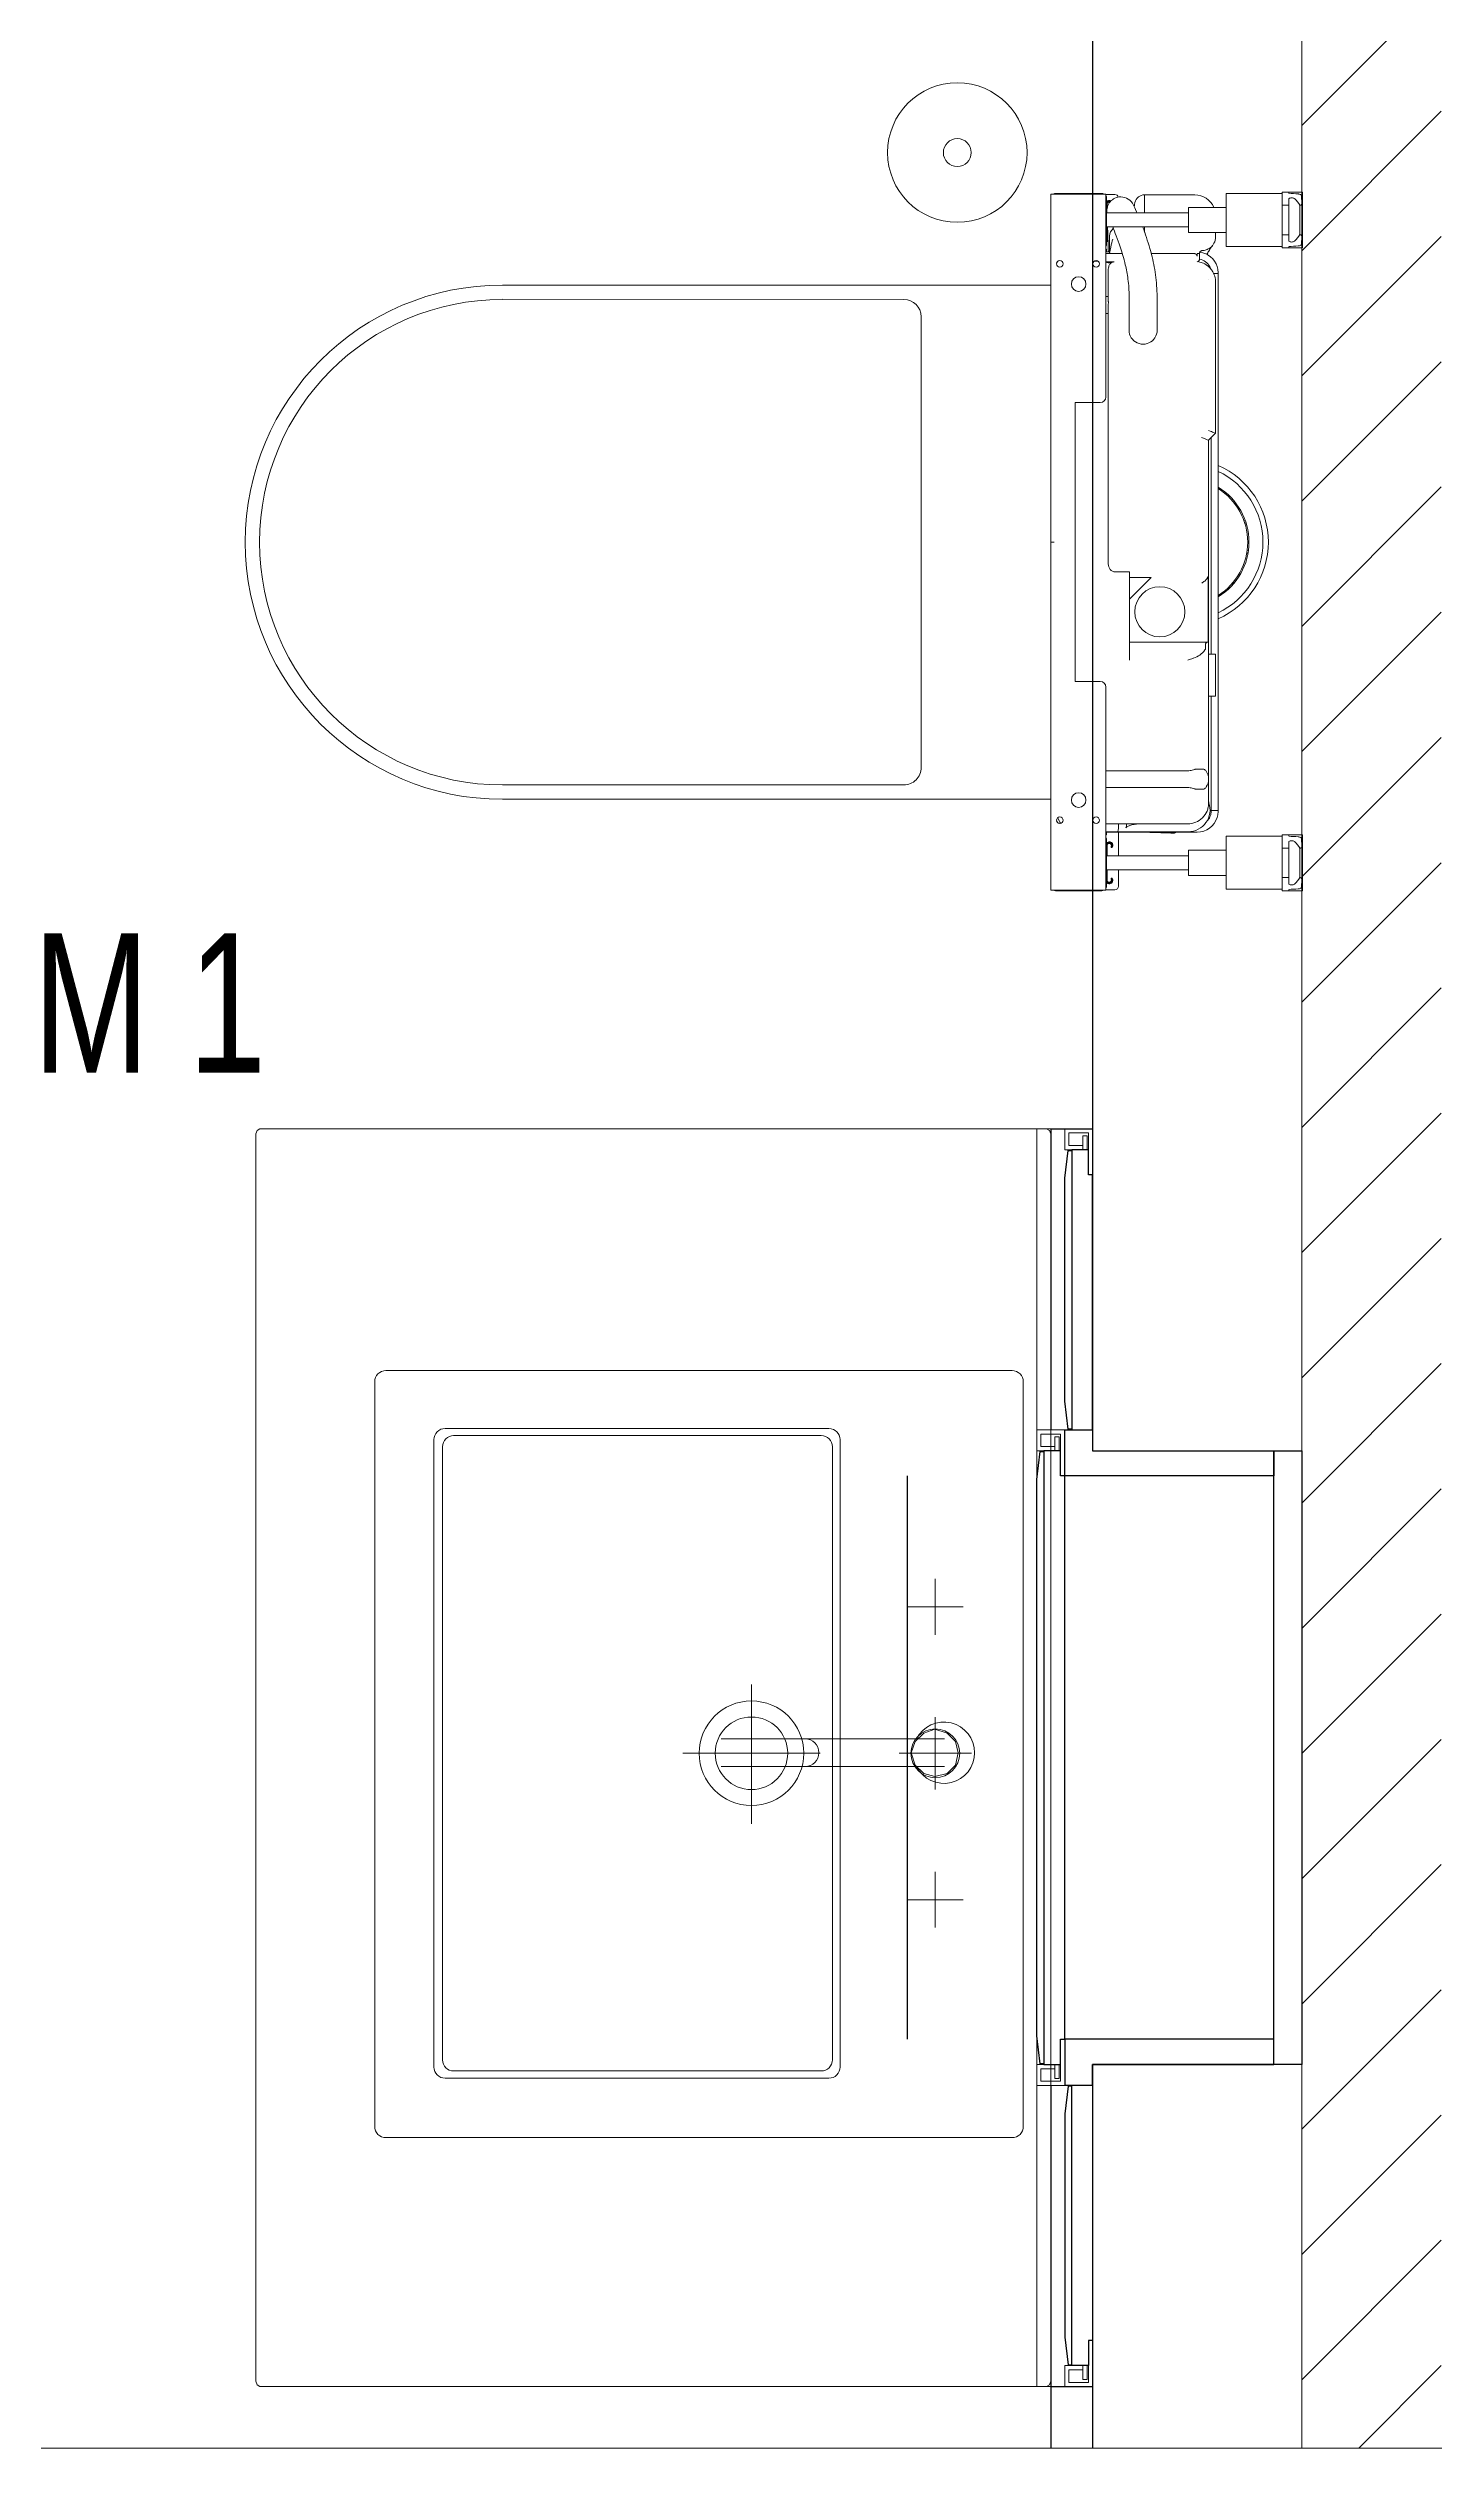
# Model space of a CAD drawing. Header units: millimetres. Extents: x -18512 to 101824, y -95768 to 52898.
# Drawn here: x 16989 to 17984, y -53467 to -51746 of the extents above; entities that cross this region are included whole.
import ezdxf
from ezdxf.enums import TextEntityAlignment as Align

# ---------------------------------------------------------------- set-up
doc = ezdxf.new("R2010")
doc.units = ezdxf.units.MM
doc.header["$LTSCALE"] = 25
doc.set_wipeout_variables(frame=1)
doc.linetypes.add('CENTER2', pattern=[28.575, 19.05, -3.175, 3.175, -3.175])
doc.layers.get('0').update_dxf_attribs({"color": 254, "lineweight": 0})
for name, color, linetype, lineweight in [('1064-BP 01$0$Wall finish-plaster & paint', 240, 'Continuous', 5), ('_FW_FUR_FIXED', 62, 'Continuous', 0), ('_FW_SANITARYWARE', 254, 'Continuous', 0), ('A-AREA-IDEN', 2, 'Continuous', 9), ('A700-2 Joinery', 90, 'Continuous', 15), ('I-WALL', 2, 'Continuous', 9), ('X2$0$I-WALL', 2, 'Continuous', 18)]:
    doc.layers.add(name, color=color, linetype=linetype, lineweight=lineweight)
for name, color, linetype in [('1_Wall finish', 2, 'Continuous'), ('2_Doors', 2, 'Continuous'), ('3_Joinery', 1, 'Continuous'), ('AR WALL HATCH', 8, 'Continuous')]:
    doc.layers.add(name, color=color, linetype=linetype)
doc.styles.add('Arial Narrow_4', font='fi_9001f.ttf', dxfattribs={"width": 0.75, "height": 147.492401})
doc.styles.get("Standard").update_dxf_attribs({"font": 'arial.ttf'})

# ---------------------------------------------------------------- blocks, each defined once
blk = doc.blocks.new('system cistern')
at = {"layer": '_FW_SANITARYWARE', "ltscale": 25}
for p, q in [((20675.3, 3084.9), (20714.8, 3084.9)), ((20675.3, 2585.9), (20675.3, 3084.9)), ((20678.8, 3085.4), (20683.5, 3085.4)), ((20683.5, 3085.4), (20699.1, 3085.4)), ((20683.5, 3084.9), (20683.5, 3085.4)), ((20699.1, 3085.4), (20699.1, 3084.9)), ((20699.1, 3085.4), (20711.8, 3085.4)), ((20714.8, 3084.9), (20714.8, 2939.4)), ((20721.3, 3084.6), (20714.8, 3084.6)), ((20715.3, 3081.9), (20715.3, 3048.9)), ((20742.5, 3084.4), (20778.5, 3084.4)), ((20742.5, 3071.4), (20742.5, 3084.4)), ((20841.1, 3085.4), (20801.1, 3085.4)), ((20801.1, 3047.4), (20801.1, 3085.4)), ((20841.1, 3085.4), (20841.1, 3086.4)), ((20841.1, 3086.4), (20846.1, 3086.4)), ((20841.1, 3085.4), (20841.1, 3047.4)), ((20846.1, 3086.4), (20855.9, 3086.4)), ((20846.1, 3085.4), (20846.1, 3086.4)), ((20846.1, 3076.9), (20846.1, 3081.6)), ((20855.1, 3083.6), (20855.1, 3081.2)), ((20855.9, 3086.4), (20855.9, 3079.6)), ((20715.3, 3071.4), (20774.1, 3071.4)), ((20715.8, 3077.9), (20715.8, 3075.1)), ((20774.1, 3075.4), (20774.1, 3057.4)), ((20774.1, 3075.4), (20801.1, 3075.4)), ((20841.1, 3076.9), (20841.1, 3055.8)), ((20841.1, 3076.9), (20846.1, 3076.9)), ((20846.1, 3076.9), (20846.1, 3055.8)), ((20853.9, 3055.8), (20853.9, 3076.9)), ((20855.9, 3079.6), (20855.9, 3053.1)), ((20715.3, 3061.4), (20774.1, 3061.4)), ((20715.8, 3052.9), (20715.8, 3061.4)), ((20717.5, 3050.1), (20717.5, 3050.4)), ((20742.5, 3057.7), (20742.5, 3061.4)), ((20774.1, 3057.4), (20801.1, 3057.4)), ((20793.5, 3054.4), (20793.5, 3057.4)), ((20841.1, 3047.4), (20801.1, 3047.4)), ((20841.1, 3055.8), (20846.1, 3055.8)), ((20841.1, 3046.4), (20841.1, 3047.4)), ((20841.1, 3046.4), (20846.1, 3046.4)), ((20846.1, 3051.1), (20846.1, 3055.8)), ((20846.1, 3046.4), (20846.1, 3047.3)), ((20855.9, 3046.4), (20846.1, 3046.4)), ((20855.1, 3051.5), (20855.1, 3049.1)), ((20855.9, 3053.1), (20855.9, 3046.4)), ((20706.7, 3037), (20708.8, 3037)), ((20708.8, 3037), (20706.8, 3037)), ((20714.8, 3045.4), (20715.3, 3045.4)), ((20717.5, 3043.4), (20714.8, 3043.4)), ((20719.5, 3042.4), (20714.8, 3042.4)), ((20714.8, 3036.4), (20719.5, 3036.4)), ((20715.3, 3045.4), (20715.3, 3043.4)), ((20716.5, 3029.3), (20716.5, 3022.4)), ((20719.5, 3042.4), (20726.5, 3042.4)), ((20720.7, 3036.4), (20719.5, 3036.4)), ((20747.3, 3042.4), (20771.5, 3042.4)), ((20777.6, 3042.4), (20771.5, 3042.4)), ((20780, 3036.4), (20780, 3036.4)), ((20782, 3042.4), (20780.2, 3042.4)), ((20782, 3038.4), (20782, 3042.4)), ((20782, 3042.4), (20782, 3042.4)), ((20787.7, 3041.4), (20787.7, 3042.6)), ((20716.5, 3010.6), (20716.5, 3022.4)), ((20792.1, 3027.9), (20792.1, 3027.9)), ((20792.2, 3027.9), (20795.3, 3027.9)), ((20793.5, 3021.6), (20793.5, 3021.4)), ((20793.5, 3010.6), (20793.5, 3021.4)), ((20795.3, 3027.9), (20795.3, 3028.4)), ((20795.3, 2983.4), (20795.3, 3027.9)), ((20716.5, 3011.4), (20714.8, 3011.4)), ((20714.8, 2999.4), (20716.5, 2999.4)), ((20716.5, 3009.7), (20716.5, 3010.6)), ((20716.5, 2996.4), (20716.5, 3004.5)), ((20716.5, 2972.7), (20716.5, 2996.4)), ((20731.5, 3011.4), (20731.5, 2985.9)), ((20751.5, 3011.4), (20751.5, 2985.9)), ((20793.5, 3010.6), (20793.5, 2996.4)), ((20793.5, 2972.7), (20793.5, 2996.4)), ((20795.3, 2687.4), (20795.3, 2983.4)), ((20716.5, 2972.7), (20716.5, 2962.1)), ((20716.5, 2848.7), (20716.5, 2962.1)), ((20793.5, 2962.1), (20793.5, 2972.7)), ((20793.5, 2913.4), (20793.5, 2962.1)), ((20675.3, 2942.9), (20666.5, 2942.9)), ((20666.5, 2727.9), (20666.5, 2942.9)), ((20525.3, 2930.4), (20526.3, 2931.4)), ((20525.3, 2930.4), (20525.3, 2920.4)), ((20526.3, 2919.4), (20526.3, 2931.4)), ((20526.3, 2931.4), (20666.5, 2931.4)), ((20710.8, 2935.4), (20692.8, 2935.4)), ((20692.8, 2935.4), (20692.8, 2735.4)), ((20525.3, 2920.4), (20526.3, 2919.4)), ((20526.3, 2919.4), (20666.5, 2919.4)), ((20788.5, 2908.4), (20793.5, 2913.4)), ((20788.5, 2848.7), (20788.5, 2908.4)), ((20790.3, 2754.9), (20790.3, 2910.1)), ((20662.3, 2884.4), (20663.8, 2890.9)), ((20662.3, 2884.4), (20662.3, 2786.4)), ((20663.8, 2890.9), (20663.8, 2779.9)), ((20663.8, 2890.9), (20666.5, 2890.9)), ((20799.9, 2871), (20800.2, 2871.3)), ((20799.9, 2871), (20801.5, 2869.7)), ((20801.7, 2870), (20801.5, 2869.7)), ((20716.5, 2848.7), (20716.5, 2835.7)), ((20788.5, 2848.7), (20788.5, 2835.7)), ((20814.6, 2851), (20813.7, 2850.9)), ((20814.4, 2848.9), (20815.3, 2849)), ((20675.3, 2835.4), (20672.8, 2835.4)), ((20675.3, 2835.4), (20675.3, 2837.9)), ((20675.3, 2835.4), (20675.3, 2832.9)), ((20675.3, 2835.4), (20677.8, 2835.4)), ((20716.5, 2819.8), (20716.5, 2835.7)), ((20788.5, 2812), (20788.5, 2835.7)), ((20816.7, 2827.5), (20815.7, 2827.4)), ((20816.1, 2829.4), (20817, 2829.5)), ((20721.5, 2814), (20731.8, 2814)), ((20731.8, 2814), (20731.8, 2750.8)), ((20747.3, 2810), (20731.8, 2810)), ((20731.8, 2794.5), (20747.3, 2810)), ((20788.2, 2806), (20788.2, 2810.9)), ((20788.2, 2765.6), (20788.2, 2806)), ((20788.5, 2812), (20788.5, 2810.9)), ((20788.5, 2806), (20788.5, 2810.9)), ((20788.5, 2806), (20788.5, 2665.4)), ((20806.9, 2806.7), (20805.6, 2805.2)), ((20805.9, 2804.9), (20805.6, 2805.2)), ((20806.9, 2806.7), (20807.2, 2806.5)), ((20662.3, 2786.4), (20663.8, 2779.9)), ((20663.8, 2779.9), (20666.5, 2779.9)), ((20787.3, 2763.6), (20731.8, 2763.6)), ((20786.2, 2759.4), (20786.2, 2761.6)), ((20787.7, 2763.6), (20787.3, 2763.6)), ((20788.5, 2754.9), (20793.5, 2754.9)), ((20793.5, 2724.9), (20793.5, 2754.9)), ((20525.3, 2750.4), (20526.3, 2751.4)), ((20525.3, 2750.4), (20525.3, 2740.4)), ((20525.3, 2740.4), (20526.3, 2739.4)), ((20526.3, 2739.4), (20526.3, 2751.4)), ((20526.3, 2751.4), (20666.5, 2751.4)), ((20526.3, 2739.4), (20666.5, 2739.4)), ((20675.3, 2727.9), (20666.5, 2727.9)), ((20692.8, 2735.4), (20710.8, 2735.4)), ((20714.8, 2731.4), (20714.8, 2585.9)), ((20788.5, 2724.9), (20793.5, 2724.9)), ((20790.3, 2687.4), (20790.3, 2724.9)), ((20790.3, 2687.4), (20790.3, 2642.9)), ((20795.3, 2687.4), (20795.3, 2642.9)), ((20773.5, 2671.4), (20714.8, 2671.4)), ((20785, 2672.5), (20778.9, 2672.5)), ((20714.8, 2659.4), (20773.5, 2659.4)), ((20785, 2658.2), (20778.9, 2658.2)), ((20788.5, 2665.4), (20788.5, 2648.9)), ((20773.5, 2633.4), (20714.8, 2633.4)), ((20723.9, 2633.4), (20723.9, 2631.6)), ((20729.6, 2633.4), (20729.6, 2631.6)), ((20788.5, 2648.4), (20788.5, 2648.9)), ((20790.3, 2642.4), (20790.3, 2642.9)), ((20790.3, 2642.9), (20795.3, 2642.9)), ((20795.3, 2642.9), (20795.3, 2642.4)), ((20723.2, 2627.6), (20714.8, 2627.6)), ((20780.3, 2627.4), (20714.8, 2627.4)), ((20714.8, 2625.4), (20715.3, 2625.4)), ((20715.3, 2627.4), (20715.3, 2625.4)), ((20715.3, 2588.9), (20715.3, 2621.9)), ((20715.8, 2617.9), (20715.8, 2610.4)), ((20773.9, 2627.6), (20723.2, 2627.6)), ((20723.8, 2627.4), (20723.8, 2610.4)), ((20738.7, 2627.4), (20761.8, 2626.6)), ((20751.8, 2627.4), (20761.3, 2626.7)), ((20841.1, 2624.4), (20801.1, 2624.4)), ((20801.1, 2586.4), (20801.1, 2624.4)), ((20841.1, 2624.4), (20841.1, 2625.4)), ((20841.1, 2625.4), (20846.1, 2625.4)), ((20841.1, 2624.4), (20841.1, 2586.4)), ((20841.1, 2615.9), (20841.1, 2594.8)), ((20841.1, 2615.9), (20846.1, 2615.9)), ((20846.1, 2625.4), (20855.9, 2625.4)), ((20846.1, 2624.4), (20846.1, 2625.4)), ((20846.1, 2615.9), (20846.1, 2620.6)), ((20846.1, 2615.9), (20846.1, 2594.8)), ((20853.9, 2594.8), (20853.9, 2615.9)), ((20855.1, 2622.6), (20855.1, 2620.2)), ((20855.9, 2625.4), (20855.9, 2618.6)), ((20855.9, 2618.6), (20855.9, 2592.1)), ((20715.3, 2610.4), (20774.1, 2610.4)), ((20715.3, 2600.4), (20774.1, 2600.4)), ((20715.8, 2592.9), (20715.8, 2600.4)), ((20723.8, 2600.4), (20723.8, 2588.6)), ((20774.1, 2614.4), (20774.1, 2596.4)), ((20774.1, 2614.4), (20801.1, 2614.4)), ((20714.8, 2585.9), (20675.3, 2585.9)), ((20678.8, 2585.4), (20683.5, 2585.4)), ((20683.5, 2585.9), (20683.5, 2585.4)), ((20683.5, 2585.4), (20699.1, 2585.4)), ((20699.1, 2585.4), (20699.1, 2585.9)), ((20699.1, 2585.4), (20711.8, 2585.4)), ((20721.3, 2586.1), (20714.8, 2586.1)), ((20774.1, 2596.4), (20801.1, 2596.4)), ((20841.1, 2586.4), (20801.1, 2586.4)), ((20841.1, 2594.8), (20846.1, 2594.8)), ((20841.1, 2585.4), (20841.1, 2586.4)), ((20841.1, 2585.4), (20846.1, 2585.4)), ((20846.1, 2590.1), (20846.1, 2594.8)), ((20846.1, 2585.4), (20846.1, 2586.3)), ((20855.9, 2585.4), (20846.1, 2585.4)), ((20855.1, 2590.5), (20855.1, 2588.1)), ((20855.9, 2592.1), (20855.9, 2585.4))]:
    blk.add_line(p, q, dxfattribs=at)
for centre, radius in [((20681.8, 3034.9), 2.35), ((20707.8, 3034.9), 2.35), ((20695.3, 3020.4), 5.25), ((20753.5, 2785.4), 18), ((20695.3, 2650.4), 5.25), ((20681.8, 2635.9), 2.35), ((20707.8, 2635.9), 2.35)]:
    blk.add_circle(centre, radius, dxfattribs=at)
for centre, radius, start, end in [((20678.8, 3081.9), 3.5, 90, 121.0027), ((20711.8, 3081.9), 3.5, 58.9973, 90), ((20711.8, 3081.9), 3.5, 0, 31.0027), ((20725.5, 3072.9), 10, 90, 188.6269), ((20721.3, 3082.1), 2.5, 13.4897, 90), ((20725.5, 3072.9), 10, 24.6071, 90), ((20742.5, 3077.4), 7, 90, 167.9892), ((20778.5, 3069.4), 15, 23.5788, 90), ((20717.3, 3077.9), 2.5, 59.5983, 143.1301), ((20717.3, 3077.9), 2, 63.1475, 180), ((20717.3, 3077.9), 1.5, 68.1028, 180), ((20711.8, 3048.9), 3.5, 328.9973, 0), ((20717.3, 3052.9), 2, 180, 243.6173), ((20717.3, 3052.9), 2.5, 216.8699, 249.6433), ((20717.3, 3052.9), 1.5, 180, 232.6706), ((20724.5, 3054.8), 7, 129.0804, 180), ((20723.5, 3050.4), 6, 180, 181.3386), ((20692.8, 3028.4), 15, 146.2672, 152.5744), ((20780, 3038.4), 2, 274.3542, 0), ((20780.3, 3028.4), 10, 26.7437, 79.9555), ((20780.3, 3028.4), 15, 17.4576, 82.5467), ((20741.5, 2987.4), 10.1, 171.9307, 8.0693), ((20710.8, 2939.4), 4, 270, 0), ((20771.3, 2835.4), 60, 293.5886, 66.4114), ((20771.3, 2835.4), 56.1, 295.3398, 64.6602), ((20771.3, 2835.4), 46.1, 301.3876, 58.6124), ((20771.3, 2835.4), 45.2, 302.0961, 57.9039), ((20710.8, 2731.4), 4, 0, 90), ((20778.5, 2665.4), 10, 325.7561, 34.2439), ((20692.8, 2642.4), 15, 207.4256, 213.7328), ((20694.5, 2642.6), 15, 199.0431, 216.8202), ((20773.9, 2643.3), 15.6, 270.0041, 18.8698), ((20780.3, 2642.4), 15, 270, 342.5424), ((20780.3, 2642.4), 10, 315.8597, 333.2563), ((20792.5, 2649.6), 4, 180, 198.8698), ((20711.8, 2621.9), 3.5, 0, 31.0027), ((20717.3, 2617.9), 2.5, 323.1301, 143.1301), ((20717.3, 2617.9), 2, 315.6385, 180), ((20717.3, 2617.9), 1.5, 330, 180), ((20719, 2616.9), 0.5, 150, 232.8192), ((20780.3, 2642.4), 10, 274.8485, 274.8488), ((20678.8, 2588.9), 3.5, 238.9973, 270), ((20711.8, 2588.9), 3.5, 270, 301.0027), ((20711.8, 2588.9), 3.5, 328.9973, 0), ((20717.3, 2592.9), 2.5, 216.8699, 36.8699), ((20717.3, 2592.9), 2, 180, 44.3615), ((20717.3, 2592.9), 1.5, 180, 30), ((20719, 2593.9), 0.5, 127.1808, 210), ((20721.3, 2588.6), 2.5, 270, 0)]:
    blk.add_arc(centre, radius, start, end, dxfattribs=at)
at = {"layer": '_FW_SANITARYWARE', "ltscale": 25, "extrusion": (0, 0, -1)}
for centre, major_axis, ratio, start_param, end_param in [((20812.1, 3066.4), (113.4, 0), 0.176327, 5.017082, 5.077969), ((20838, 3066.4), (0, -20), 0.932515, 3.857968, 4.157578), ((20812.1, 3066.4), (-113.4, 0), 0.176327, 4.346809, 4.407696), ((20838, 3066.4), (0, 20), 0.932515, 2.125607, 2.425217), ((20704.5, 3036.8), (15.6, 0), 0.002415, 1.274072, 1.447229), ((20704.5, 3036.8), (15.6, 0), 0.002415, 4.843518, 5.001552), ((20721.5, 3031.4), (0, 5), 0.999997, 5.871668, 6.105993), ((20778.5, 3021.7), (10.6, -10.6), 0.997588, 5.496885, 5.497787), ((20783.5, 2910.4), (-5, 2.07), 0.00001, 3.147285, 4.715235), ((20788.5, 2915.4), (-5, 2.07), 0.00001, 3.138109, 4.710647), ((20721.5, 2819.8), (0, -5.77), 0.866025, 0, 1.570796), ((20783.5, 2812.9), (0, -5.77), 0.866025, 5.062345, 5.355889), ((20773.5, 2766.6), (0, -15), 1, 5.321801, 6.002795), ((20723.2, 2631.6), (0, -4), 0.177383, 4.712389, 6.283185), ((20717.9, 2631.6), (11.6, 0), 0.343944, 0, 0.286692), ((20812.1, 2605.4), (113.4, 0), 0.176327, 5.017082, 5.077969), ((20838, 2605.4), (0, -20), 0.932515, 3.857968, 4.157578), ((20812.1, 2605.4), (-113.4, 0), 0.176327, 4.346809, 4.407696), ((20838, 2605.4), (0, 20), 0.932515, 2.125607, 2.425217)]:
    blk.add_ellipse(centre, major_axis=major_axis, ratio=ratio, start_param=start_param, end_param=end_param, dxfattribs=at)
at = {"layer": '_FW_SANITARYWARE', "ltscale": 25}
for points, knots in [([(20846.1, 3081.6), (20846.1, 3081.6), (20846.1, 3081.6), (20846.3, 3081.8), (20846.6, 3082), (20847.3, 3082.2), (20847.7, 3082.2), (20848.4, 3082.2), (20848.8, 3082.2), (20849.5, 3082), (20849.8, 3081.8), (20850.1, 3081.6), (20850.2, 3081.5), (20850.3, 3081.4)], [0.9803301, 0.9803301, 0.9803301, 0.9803301, 0.9821896, 0.9821896, 1.0921239, 1.0921239, 1.2020581, 1.2020581, 1.3119923, 1.3119923, 1.4219266, 1.4219266, 1.4552106, 1.4552106, 1.4552106, 1.4552106]), ([(20855.1, 3083.6), (20855.1, 3083.8), (20855, 3084.1), (20854.7, 3084.4), (20854.5, 3084.6), (20853.9, 3084.8), (20853.6, 3084.9), (20853, 3085), (20852.8, 3085), (20852.6, 3085)], [0.5037847, 0.5037847, 0.5037847, 0.5037847, 0.6311932, 0.6311932, 0.7586017, 0.7586017, 0.8705463, 0.8705463, 0.9313184, 0.9313184, 0.9313184, 0.9313184]), ([(20853.9, 3076.9), (20854, 3076.9), (20854.1, 3076.9), (20854.4, 3077), (20854.5, 3077), (20854.9, 3077.3), (20855.1, 3077.5), (20855.5, 3078.1), (20855.6, 3078.4), (20855.8, 3079), (20855.9, 3079.3), (20855.9, 3079.8), (20855.8, 3080.1), (20855.6, 3080.6), (20855.5, 3080.9), (20855.2, 3081.1), (20855.2, 3081.2), (20855.1, 3081.2)], [0, 0, 0, 0, 0.0350632, 0.0350632, 0.0701264, 0.0701264, 0.1756294, 0.1756294, 0.2889417, 0.2889417, 0.402254, 0.402254, 0.5043855, 0.5043855, 0.606517, 0.606517, 0.6388437, 0.6388437, 0.6388437, 0.6388437]), ([(20715.5, 3072.4), (20715.5, 3072.4), (20715.5, 3072.4), (20715.6, 3072.2), (20715.6, 3071.8), (20715.6, 3071.4)], [0, 0, 0, 0, 0.2314483, 0.2314483, 0.6934007, 0.6934007, 0.6934007, 0.6934007]), ([(20737.1, 3071.4), (20737, 3071.6), (20736.9, 3071.9), (20735.5, 3075.1), (20735.4, 3075.4), (20734.6, 3077)], [7.634668, 7.634668, 7.634668, 7.634668, 7.812388, 7.812388, 9.941745, 9.941745, 9.941745, 9.941745]), ([(20735.7, 3078.8), (20735.7, 3078.8), (20735.7, 3078.8), (20735.6, 3078.6), (20735.6, 3078.5), (20735.5, 3078.1), (20735.4, 3077.7), (20735.3, 3076.8), (20735.2, 3076.4), (20735.1, 3076)], [0, 0, 0, 0, 0.270941, 0.270941, 0.540386, 0.540386, 1.069046, 1.069046, 1.408242, 1.408242, 1.408242, 1.408242]), ([(20716, 3061.4), (20716.1, 3060.3), (20716.1, 3059.1), (20716.3, 3053.4), (20716.5, 3048.4), (20716.6, 3043.4)], [2.308829, 2.308829, 2.308829, 2.308829, 2.706407, 2.706407, 4.305684, 4.305684, 4.305684, 4.305684]), ([(20717.5, 3054.8), (20717.5, 3054.8), (20717.5, 3054.8), (20717.5, 3054.6), (20717.5, 3054.4), (20717.5, 3053.8), (20717.5, 3053.2), (20717.5, 3051.7), (20717.5, 3050.9), (20717.5, 3048.8), (20717.5, 3047.5), (20717.5, 3045.3), (20717.5, 3044.5), (20717.5, 3043.4), (20717.5, 3043.1), (20717.5, 3042.7), (20717.5, 3042.6), (20717.5, 3042.5), (20717.5, 3042.4), (20717.5, 3042.4), (20717.5, 3042.4), (20717.5, 3042.4), (20717.5, 3042.4), (20717.5, 3042.4), (20717.5, 3042.4), (20717.5, 3042.4), (20717.5, 3042.4), (20717.5, 3042.4), (20717.5, 3042.4), (20717.5, 3042.4), (20717.5, 3042.4), (20717.5, 3042.4)], [0, 0, 0, 0, 0.336772, 0.336772, 0.668997, 0.668997, 1.186939, 1.186939, 1.631388, 1.631388, 2.10841, 2.10841, 2.371887, 2.371887, 2.459405, 2.459405, 2.488566, 2.488566, 2.498286, 2.498286, 2.501526, 2.501526, 2.502606, 2.502606, 2.502966, 2.502966, 2.503086, 2.503086, 2.503126, 2.503126, 2.503136, 2.503136, 2.503136, 2.503136]), ([(20719.8, 3052.7), (20719.3, 3051), (20718.8, 3049), (20718.2, 3046.1), (20718, 3045.4), (20717.8, 3043.9), (20717.6, 3043.1), (20717.5, 3042.4)], [0, 0, 0, 0, 0.739208, 0.739208, 0.977502, 0.977502, 1.218159, 1.218159, 1.218159, 1.218159]), ([(20717.5, 3050.4), (20717.5, 3050.4), (20717.5, 3050.4), (20717.5, 3050.4), (20717.5, 3050.4), (20717.5, 3050.4), (20717.5, 3050.4), (20717.5, 3050.4), (20717.5, 3050.4), (20717.5, 3050.4), (20717.5, 3050.4), (20717.5, 3050.4), (20717.5, 3050.4), (20717.5, 3050.4), (20717.5, 3050.4), (20717.5, 3050.4), (20717.5, 3050.4), (20717.5, 3050.4), (20717.5, 3050.4), (20717.5, 3050.4), (20717.5, 3050.4), (20717.5, 3050.3), (20717.5, 3050.3), (20717.5, 3050.2), (20717.5, 3049.9), (20717.5, 3048.8), (20717.5, 3048.3), (20717.5, 3047.2), (20717.5, 3046.6), (20717.5, 3045.2), (20717.5, 3044.4), (20717.5, 3043.3), (20717.5, 3043.1), (20717.5, 3042.7), (20717.5, 3042.6), (20717.5, 3042.5), (20717.5, 3042.4), (20717.5, 3042.4), (20717.5, 3042.4), (20717.5, 3042.4), (20717.5, 3042.4), (20717.5, 3042.4), (20717.5, 3042.4), (20717.5, 3042.4), (20717.5, 3042.4), (20717.5, 3042.4), (20717.5, 3042.4), (20717.5, 3042.4), (20717.5, 3042.4), (20717.5, 3042.4)], [0, 0, 0, 0, 0.000012, 0.000012, 0.000078, 0.000078, 0.000166, 0.000166, 0.000401, 0.000401, 0.001027, 0.001027, 0.002697, 0.002697, 0.007149, 0.007149, 0.019022, 0.019022, 0.034852, 0.034852, 0.077067, 0.077067, 0.133357, 0.133357, 0.618468, 0.618468, 0.933501, 0.933501, 1.203959, 1.203959, 1.469495, 1.469495, 1.557076, 1.557076, 1.586239, 1.586239, 1.59596, 1.59596, 1.5992, 1.5992, 1.60028, 1.60028, 1.60064, 1.60064, 1.60076, 1.60076, 1.6008, 1.6008, 1.600809, 1.600809, 1.600809, 1.600809]), ([(20719.7, 3061.4), (20721.2, 3057.6), (20723.2, 3052.7), (20726.4, 3043.2), (20727.6, 3038.9), (20729.5, 3031), (20730.2, 3027.5), (20731.2, 3019.9), (20731.5, 3015.7), (20731.5, 3011.4)], [2.769667, 2.769667, 2.769667, 2.769667, 5.156278, 5.156278, 6.821659, 6.821659, 7.972119, 7.972119, 9.243337, 9.243337, 9.243337, 9.243337]), ([(20751.5, 3011.4), (20751.5, 3016.7), (20751.1, 3021.9), (20749.7, 3032.1), (20748.7, 3037), (20746, 3047.4), (20744.3, 3052.7), (20742.2, 3058.8), (20741.7, 3060.1), (20741.2, 3061.4)], [0, 0, 0, 0, 1.571299, 1.571299, 3.189399, 3.189399, 5.240618, 5.240618, 5.829367, 5.829367, 5.829367, 5.829367]), ([(20793.5, 3054.4), (20793.5, 3054.4), (20793.5, 3054.4), (20793.5, 3052.7), (20793.1, 3051.1), (20791.7, 3048.4), (20790.8, 3047.3), (20788.8, 3045.8), (20787.8, 3045.2), (20785.8, 3044.6), (20784.9, 3044.4), (20783.9, 3044.4)], [-2.060396, -2.060396, -2.060396, -2.060396, -2.059058, -2.059058, -1.359187, -1.359187, -0.790326, -0.790326, -0.347939, -0.347939, -0.044543, -0.044543, -0.044543, -0.044543]), ([(20787.1, 3041.7), (20787.5, 3042.4), (20788.1, 3043.3), (20789.5, 3045.6), (20790.4, 3046.8), (20791, 3047.7), (20791.2, 3047.9), (20791.3, 3048), (20791.3, 3048), (20791.3, 3048)], [0.285351, 0.285351, 0.285351, 0.285351, 1.112132, 1.112132, 2.88311, 2.88311, 3.988296, 3.988296, 4.266135, 4.266135, 4.266135, 4.266135]), ([(20850.3, 3051.3), (20850.2, 3051.2), (20850.1, 3051.2), (20849.8, 3050.9), (20849.5, 3050.8), (20848.8, 3050.6), (20848.4, 3050.5), (20847.7, 3050.5), (20847.3, 3050.6), (20846.6, 3050.8), (20846.3, 3050.9), (20846.1, 3051.1), (20846.1, 3051.1), (20846.1, 3051.1)], [0.9489056, 0.9489056, 0.9489056, 0.9489056, 0.9821896, 0.9821896, 1.0921239, 1.0921239, 1.2020581, 1.2020581, 1.3119923, 1.3119923, 1.4219266, 1.4219266, 1.4237861, 1.4237861, 1.4237861, 1.4237861]), ([(20852.6, 3047.7), (20852.8, 3047.7), (20853, 3047.7), (20853.6, 3047.8), (20853.9, 3047.9), (20854.5, 3048.1), (20854.7, 3048.3), (20855, 3048.7), (20855.1, 3048.9), (20855.1, 3049.1)], [1.0338944, 1.0338944, 1.0338944, 1.0338944, 1.0946665, 1.0946665, 1.2066111, 1.2066111, 1.3340196, 1.3340196, 1.4614281, 1.4614281, 1.4614281, 1.4614281]), ([(20855.1, 3051.5), (20855.2, 3051.6), (20855.2, 3051.6), (20855.5, 3051.9), (20855.6, 3052.1), (20855.8, 3052.6), (20855.9, 3052.9), (20855.9, 3053.5), (20855.8, 3053.8), (20855.6, 3054.5), (20855.4, 3054.8), (20855, 3055.3), (20854.8, 3055.5), (20854.5, 3055.7), (20854.4, 3055.7), (20854.1, 3055.8), (20854, 3055.8), (20853.9, 3055.8)], [-0.6447463, -0.6447463, -0.6447463, -0.6447463, -0.6124196, -0.6124196, -0.5102881, -0.5102881, -0.4081567, -0.4081567, -0.2812853, -0.2812853, -0.154414, -0.154414, -0.077207, -0.077207, -0.0386035, -0.0386035, 0, 0, 0, 0]), ([(20714.8, 3036), (20715.3, 3035.9), (20715.9, 3035.8), (20717.2, 3035.6), (20717.9, 3035.5), (20718.6, 3035.5)], [1.920422, 1.920422, 1.920422, 1.920422, 2.1160234, 2.1160234, 2.3237241, 2.3237241, 2.3237241, 2.3237241]), ([(20717.8, 3034.7), (20717.6, 3034.5), (20717.4, 3034.3), (20716.9, 3033.3), (20716.7, 3032.3), (20716.5, 3030.5), (20716.5, 3029.9), (20716.5, 3029.3)], [0.5046726, 0.5046726, 0.5046726, 0.5046726, 0.6099644, 0.6099644, 0.8935396, 0.8935396, 1.0229649, 1.0229649, 1.0229649, 1.0229649]), ([(20718.6, 3035.5), (20718.5, 3035.4), (20718.4, 3035.3), (20718.1, 3035.1), (20717.9, 3034.9), (20717.8, 3034.7)], [0.5853556, 0.5853556, 0.5853556, 0.5853556, 0.6729796, 0.6729796, 0.789365, 0.789365, 0.789365, 0.789365]), ([(20778.5, 3042.2), (20778.3, 3042.3), (20778.1, 3042.3), (20777.7, 3042.4), (20777.6, 3042.4), (20777.6, 3042.4)], [0.26037149, 0.26037149, 0.26037149, 0.26037149, 0.32981746, 0.32981746, 0.35391588, 0.35391588, 0.35391588, 0.35391588]), ([(20780.2, 3040.4), (20780.2, 3040.6), (20780.2, 3040.8), (20780, 3041.2), (20779.9, 3041.4), (20779.5, 3041.8), (20779.2, 3041.9), (20778.8, 3042.1), (20778.7, 3042.2), (20778.5, 3042.2)], [0, 0, 0, 0, 0.0624149, 0.0624149, 0.1330859, 0.1330859, 0.2212591, 0.2212591, 0.2668093, 0.2668093, 0.2668093, 0.2668093]), ([(20780.7, 3036.5), (20781.8, 3036.3), (20782.8, 3036.1), (20785, 3035.2), (20786.4, 3034.5), (20788.3, 3033.1), (20788.9, 3032.5), (20790, 3031.3), (20790.6, 3030.6), (20791.8, 3028.8), (20792.4, 3027.5), (20793.3, 3024.6), (20793.5, 3023.1), (20793.5, 3021.7), (20793.5, 3021.7), (20793.5, 3021.6)], [2.605411, 2.605411, 2.605411, 2.605411, 3.024417, 3.024417, 3.552003, 3.552003, 3.815796, 3.815796, 4.079589, 4.079589, 4.505038, 4.505038, 4.930487, 4.930487, 4.93196, 4.93196, 4.93196, 4.93196]), ([(20782, 3042.4), (20782, 3042.5), (20782, 3042.6), (20782.1, 3042.9), (20782.2, 3043.2), (20782.4, 3043.6), (20782.6, 3043.8), (20783, 3044.1), (20783.2, 3044.2), (20783.6, 3044.3), (20783.8, 3044.4), (20783.9, 3044.4)], [-0.653646, -0.653646, -0.653646, -0.653646, -0.6176462, -0.6176462, -0.5513847, -0.5513847, -0.4752602, -0.4752602, -0.3911989, -0.3911989, -0.3386413, -0.3386413, -0.3386413, -0.3386413]), ([(20794.6, 3032.9), (20794.8, 3032.3), (20794.9, 3031.6), (20795.2, 3030.4), (20795.2, 3029.8), (20795.3, 3029), (20795.3, 3028.6), (20795.3, 3028.4)], [0.8034662, 0.8034662, 0.8034662, 0.8034662, 0.9950702, 0.9950702, 1.1866741, 1.1866741, 1.3481419, 1.3481419, 1.3481419, 1.3481419]), ([(20716.5, 3004.5), (20716.5, 3004.9), (20716.5, 3005.3), (20716.5, 3006), (20716.6, 3006.3), (20716.6, 3006.8), (20716.6, 3007), (20716.6, 3007.5), (20716.6, 3007.8), (20716.5, 3008.3), (20716.5, 3008.7), (20716.5, 3009.3), (20716.5, 3009.5), (20716.5, 3009.7)], [-1.3723762, -1.3723762, -1.3723762, -1.3723762, -1.2686965, -1.2686965, -1.1944633, -1.1944633, -1.1369939, -1.1369939, -1.0757377, -1.0757377, -0.9840461, -0.9840461, -0.9255192, -0.9255192, -0.9255192, -0.9255192]), ([(20787.5, 2809.4), (20787.5, 2809.4), (20787.4, 2809.3), (20786.9, 2808.6), (20786.3, 2807.9), (20785, 2806.9), (20784.2, 2806.4), (20783.5, 2806)], [-0.5051912, -0.5051912, -0.5051912, -0.5051912, -0.4817025, -0.4817025, -0.2408513, -0.2408513, 0, 0, 0, 0]), ([(20788.5, 2810.9), (20788.5, 2810.9), (20788.5, 2810.9), (20788.5, 2811), (20788.5, 2811), (20788.4, 2811), (20788.4, 2811), (20788.4, 2811)], [-0.0020219, -0.0020219, -0.0020219, -0.0020219, 0, 0, 0.1522579, 0.1522579, 0.2097942, 0.2097942, 0.2097942, 0.2097942]), ([(20785.8, 2758), (20785.8, 2758), (20785.9, 2758.1), (20786, 2758.3), (20786.1, 2758.5), (20786.2, 2758.9), (20786.2, 2759.2), (20786.2, 2759.4)], [-0.1574351, -0.1574351, -0.1574351, -0.1574351, -0.1478871, -0.1478871, -0.0739435, -0.0739435, 0, 0, 0, 0]), ([(20786.2, 2761.6), (20786.2, 2761.9), (20786.3, 2762.1), (20786.4, 2762.6), (20786.5, 2762.8), (20786.7, 2763.2), (20786.8, 2763.3), (20787, 2763.6), (20787.2, 2763.6), (20787.3, 2763.6)], [0.6321657, 0.6321657, 0.6321657, 0.6321657, 0.7076386, 0.7076386, 0.7831115, 0.7831115, 0.868039, 0.868039, 0.9529665, 0.9529665, 0.9529665, 0.9529665]), ([(20787.7, 2763.6), (20787.8, 2763.6), (20787.9, 2763.7), (20788, 2763.9), (20788.1, 2764), (20788.1, 2764.4), (20788.2, 2764.6), (20788.2, 2765.1), (20788.2, 2765.4), (20788.2, 2765.6)], [-0.2873809, -0.2873809, -0.2873809, -0.2873809, -0.2301872, -0.2301872, -0.1509698, -0.1509698, -0.0754849, -0.0754849, 0, 0, 0, 0]), ([(20773.5, 2750.8), (20774.7, 2751.2), (20776.1, 2751.7), (20777.5, 2752.1), (20777.6, 2752.2), (20777.7, 2752.2)], [0, 0, 0, 0, 0.3881027, 0.3881027, 0.4212224, 0.4212224, 0.4212224, 0.4212224]), ([(20778.5, 2672.4), (20778, 2672.2), (20777.4, 2672), (20775.7, 2671.5), (20774.6, 2671.4), (20773.5, 2671.4)], [-0.5205637, -0.5205637, -0.5205637, -0.5205637, -0.3344315, -0.3344315, 0, 0, 0, 0]), ([(20786.8, 2671), (20786.8, 2671), (20786.7, 2671.1), (20786.5, 2671.4), (20786.3, 2671.7), (20785.7, 2672.1), (20785.4, 2672.3), (20785, 2672.5)], [3.3624976, 3.3624976, 3.3624976, 3.3624976, 3.3810033, 3.3810033, 3.5279106, 3.5279106, 3.7011354, 3.7011354, 3.7011354, 3.7011354]), ([(20773.5, 2659.4), (20774.6, 2659.4), (20775.7, 2659.2), (20777.4, 2658.8), (20778, 2658.6), (20778.5, 2658.4)], [6.3493965, 6.3493965, 6.3493965, 6.3493965, 6.6838279, 6.6838279, 6.8699601, 6.8699601, 6.8699601, 6.8699601]), ([(20785, 2658.2), (20785.4, 2658.4), (20785.7, 2658.6), (20786.3, 2659.1), (20786.5, 2659.3), (20786.7, 2659.7), (20786.8, 2659.7), (20786.8, 2659.7)], [1.7132956, 1.7132956, 1.7132956, 1.7132956, 1.8865204, 1.8865204, 2.0334277, 2.0334277, 2.0519334, 2.0519334, 2.0519334, 2.0519334]), ([(20729.1, 2630.5), (20729.3, 2630.7), (20729.5, 2630.9), (20730.1, 2631.3), (20730.4, 2631.5), (20731.6, 2632.1), (20732.5, 2632.4), (20735.6, 2633.1), (20738, 2633.4), (20740.2, 2633.4)], [-1.14517, -1.14517, -1.14517, -1.14517, -1.051676, -1.051676, -0.938265, -0.938265, -0.66145, -0.66145, 0, 0, 0, 0]), ([(20773.5, 2633.4), (20775.5, 2633.4), (20777.4, 2633.7), (20781, 2635.2), (20782.7, 2636.3), (20785.5, 2639.1), (20786.6, 2640.7), (20787.7, 2643.4), (20788, 2644.4), (20788.3, 2645.9), (20788.4, 2646.4), (20788.5, 2647.3), (20788.5, 2647.6), (20788.5, 2648.1), (20788.5, 2648.1), (20788.5, 2648.3), (20788.5, 2648.3), (20788.5, 2648.4)], [-2.295996, -2.295996, -2.295996, -2.295996, -1.723494, -1.723494, -1.150961, -1.150961, -0.57839, -0.57839, -0.278853, -0.278853, -0.127932, -0.127932, -0.023756, -0.023756, 0, 0, 0.014884, 0.014884, 0.014884, 0.014884]), ([(20789.2, 2637.9), (20789.5, 2638.4), (20789.8, 2639.1), (20790.1, 2640.3), (20790.2, 2640.9), (20790.3, 2641.8), (20790.3, 2642.1), (20790.3, 2642.4)], [0.9733398, 0.9733398, 0.9733398, 0.9733398, 1.1695266, 1.1695266, 1.3657135, 1.3657135, 1.5279542, 1.5279542, 1.5279542, 1.5279542]), ([(20794.6, 2637.9), (20794.8, 2638.5), (20794.9, 2639.1), (20795.2, 2640.4), (20795.2, 2640.9), (20795.3, 2641.8), (20795.3, 2642.1), (20795.3, 2642.4)], [0.8034662, 0.8034662, 0.8034662, 0.8034662, 0.9950702, 0.9950702, 1.1866741, 1.1866741, 1.3481419, 1.3481419, 1.3481419, 1.3481419]), ([(20718.7, 2616.5), (20718.7, 2616.4), (20718.8, 2616.4), (20718.9, 2616.4), (20719, 2616.4), (20719, 2616.4)], [0.16351927, 0.16351927, 0.16351927, 0.16351927, 0.1838744, 0.1838744, 0.20481963, 0.20481963, 0.20481963, 0.20481963]), ([(20766.1, 2627.4), (20766.1, 2627.4), (20766.1, 2627.4), (20764.7, 2626.8), (20763.3, 2626.6), (20761.7, 2626.6), (20761.5, 2626.6), (20761.3, 2626.7)], [-10.8020121, -10.8020121, -10.8020121, -10.8020121, -10.7973063, -10.7973063, -10.3673966, -10.3673966, -10.3150117, -10.3150117, -10.3150117, -10.3150117]), ([(20846.1, 2620.6), (20846.1, 2620.6), (20846.1, 2620.6), (20846.3, 2620.8), (20846.6, 2621), (20847.3, 2621.2), (20847.7, 2621.2), (20848.4, 2621.2), (20848.8, 2621.2), (20849.5, 2621), (20849.8, 2620.8), (20850.1, 2620.6), (20850.2, 2620.5), (20850.3, 2620.4)], [0.9803301, 0.9803301, 0.9803301, 0.9803301, 0.9821896, 0.9821896, 1.0921239, 1.0921239, 1.2020581, 1.2020581, 1.3119923, 1.3119923, 1.4219266, 1.4219266, 1.4552106, 1.4552106, 1.4552106, 1.4552106]), ([(20855.1, 2622.6), (20855.1, 2622.8), (20855, 2623.1), (20854.7, 2623.4), (20854.5, 2623.6), (20853.9, 2623.8), (20853.6, 2623.9), (20853, 2624), (20852.8, 2624), (20852.6, 2624)], [0.5037847, 0.5037847, 0.5037847, 0.5037847, 0.6311932, 0.6311932, 0.7586017, 0.7586017, 0.8705463, 0.8705463, 0.9313184, 0.9313184, 0.9313184, 0.9313184]), ([(20853.9, 2615.9), (20854, 2615.9), (20854.1, 2615.9), (20854.4, 2616), (20854.5, 2616), (20854.9, 2616.3), (20855.1, 2616.5), (20855.5, 2617.1), (20855.6, 2617.4), (20855.8, 2618), (20855.9, 2618.3), (20855.9, 2618.8), (20855.8, 2619.1), (20855.6, 2619.6), (20855.5, 2619.9), (20855.2, 2620.1), (20855.2, 2620.2), (20855.1, 2620.2)], [0, 0, 0, 0, 0.0350632, 0.0350632, 0.0701264, 0.0701264, 0.1756294, 0.1756294, 0.2889417, 0.2889417, 0.402254, 0.402254, 0.5043855, 0.5043855, 0.606517, 0.606517, 0.6388437, 0.6388437, 0.6388437, 0.6388437]), ([(20719, 2594.4), (20719, 2594.4), (20718.9, 2594.4), (20718.8, 2594.3), (20718.7, 2594.3), (20718.7, 2594.3)], [0.31713592, 0.31713592, 0.31713592, 0.31713592, 0.33808115, 0.33808115, 0.35843629, 0.35843629, 0.35843629, 0.35843629]), ([(20850.3, 2590.3), (20850.2, 2590.2), (20850.1, 2590.2), (20849.8, 2589.9), (20849.5, 2589.8), (20848.8, 2589.6), (20848.4, 2589.5), (20847.7, 2589.5), (20847.3, 2589.6), (20846.6, 2589.8), (20846.3, 2589.9), (20846.1, 2590.1), (20846.1, 2590.1), (20846.1, 2590.1)], [0.9489056, 0.9489056, 0.9489056, 0.9489056, 0.9821896, 0.9821896, 1.0921239, 1.0921239, 1.2020581, 1.2020581, 1.3119923, 1.3119923, 1.4219266, 1.4219266, 1.4237861, 1.4237861, 1.4237861, 1.4237861]), ([(20852.6, 2586.7), (20852.8, 2586.7), (20853, 2586.7), (20853.6, 2586.8), (20853.9, 2586.9), (20854.5, 2587.1), (20854.7, 2587.3), (20855, 2587.7), (20855.1, 2587.9), (20855.1, 2588.1)], [1.0338944, 1.0338944, 1.0338944, 1.0338944, 1.0946665, 1.0946665, 1.2066111, 1.2066111, 1.3340196, 1.3340196, 1.4614281, 1.4614281, 1.4614281, 1.4614281]), ([(20855.1, 2590.5), (20855.2, 2590.6), (20855.2, 2590.6), (20855.5, 2590.9), (20855.6, 2591.1), (20855.8, 2591.6), (20855.9, 2591.9), (20855.9, 2592.5), (20855.8, 2592.8), (20855.6, 2593.5), (20855.4, 2593.8), (20855, 2594.3), (20854.8, 2594.5), (20854.5, 2594.7), (20854.4, 2594.7), (20854.1, 2594.8), (20854, 2594.8), (20853.9, 2594.8)], [-0.6447463, -0.6447463, -0.6447463, -0.6447463, -0.6124196, -0.6124196, -0.5102881, -0.5102881, -0.4081567, -0.4081567, -0.2812853, -0.2812853, -0.154414, -0.154414, -0.077207, -0.077207, -0.0386035, -0.0386035, 0, 0, 0, 0])]:
    blk.add_open_spline(points, degree=3, knots=knots, dxfattribs=at)
for points in [[(20717.5, 3050.1), (20717.5, 3050.1), (20717.5, 3050.2), (20717.5, 3050.2)], [(20718.6, 3035.5), (20718.9, 3035.7), (20719.2, 3035.9), (20719.5, 3036)], [(20780.2, 3042.4), (20780.2, 3041.7), (20780.2, 3041), (20780.2, 3040.4)], [(20789.7, 3031.6), (20789.6, 3032), (20789.4, 3032.5), (20789.2, 3032.9)], [(20789.9, 3031.3), (20789.9, 3031.3), (20789.9, 3031.3), (20789.9, 3031.3)], [(20788.5, 3023.5), (20788.5, 3023.5), (20788.5, 3023.5), (20788.5, 3023.5)], [(20788.4, 2811), (20788.3, 2811), (20788.3, 2810.9), (20788.2, 2810.9)], [(20778.9, 2672.5), (20778.8, 2672.5), (20778.7, 2672.4), (20778.5, 2672.4)], [(20778.5, 2658.4), (20778.7, 2658.3), (20778.8, 2658.3), (20778.9, 2658.2)]]:
    blk.add_open_spline(points, degree=3, dxfattribs=at)
for points, weights in [([(20719.3, 2616.4), (20719.1, 2616.4), (20719, 2616.4)], [1.13803831314, 1.11538659778, 1.08976678364]), ([(20719, 2594.4), (20719.1, 2594.4), (20719.3, 2594.4)], [1.08976678364, 1.11538659778, 1.13803831314])]:
    blk.add_rational_spline(points, weights, degree=2, dxfattribs=at)
at = {"layer": '_FW_SANITARYWARE'}
for s, p in [('DF WC Sig12 H112 GA-F 90/110 VB GB-Norm', (20517.3, 2835.9)), ('GEB-ART-NR 111.353', (20511.9, 2833.9)), ('Geberit', (20523.8, 2835.9))]:
    blk.add_text(s, height=3.5, rotation=90, dxfattribs=at).set_placement(p, align=Align.CENTER)
blk = doc.blocks.new('wc')
blk.add_wipeout([(36025.3, -7129.8), (36025.2, -6761.5), (35632.4, -6761.6), (35607, -6763.3), (35580.7, -6769), (35556, -6778.2), (35532.3, -6791.2), (35512.3, -6806.2), (35492.1, -6826.5), (35477, -6847), (35465, -6869.2), (35455.5, -6894.9), (35450.3, -6919), (35448.3, -6945.8), (35450.2, -6972.1), (35455.9, -6997.9), (35465, -7022.4), (35478, -7046), (35493.1, -7066.1), (35512, -7085), (35533, -7100.8), (35555.3, -7113), (35581.7, -7122.8), (35608.2, -7128.3), (35632.5, -7129.9)])
at = {"layer": '_FW_SANITARYWARE'}
for p, q in [((35632.4, -6761.6), (36025.2, -6761.5)), ((35632.4, -6771.8), (35920, -6771.8)), ((36025.2, -6761.5), (36025.3, -7129.8)), ((35932.4, -7107.2), (35932.4, -6784.2)), ((35632.6, -7119.7), (35920.1, -7119.6)), ((36025.3, -7129.8), (35632.6, -7129.9))]:
    blk.add_line(p, q, dxfattribs=at)
at = {"layer": '_FW_SANITARYWARE', "extrusion": (0, 0, -1)}
for centre, radius, start, end in [((-35632.5, -6945.8), 184.2, 269.9831, 89.983), ((-35632.5, -6945.8), 173.9, 269.9837, 89.9831), ((-35920, -6784.2), 12.4, 89.9889, 179.9874), ((-35920.1, -7107.3), 12.3, 179.417, 270.2233)]:
    blk.add_arc(centre, radius, start, end, dxfattribs=at)
blk = doc.blocks.new('gruyjruk')
at = {"layer": 'A700-2 Joinery', "elevation": 0}
blk.add_lwpolyline([(10393.5, 1765.8), (10383.5, 1765.8), (10383.5, 1756.8), (10397.5, 1756.8), (10397.5, 1786.8), (10400.5, 1786.8), (10400.5, 1753.8), (10380.5, 1753.8), (10380.5, 1768.8), (10396.5, 1768.8), (10396.5, 1758.8), (10393.5, 1758.8), (10393.5, 1768.8)], dxfattribs=at)
blk = doc.blocks.new('031555030')
at = {"color": 8, "linetype": 'CENTER2', "ltscale": 30}
for p, q in [((170.6, 381.9), (170.6, 421.9)), ((275.6, 375.9), (275.6, 427.9)), ((380.6, 381.9), (380.6, 421.9)), ((150.6, 401.9), (190.6, 401.9)), ((301.6, 401.9), (249.6, 401.9)), ((360.6, 401.9), (400.6, 401.9)), ((275.6, 319.4), (275.6, 220.8)), ((224.9, 270.1), (324.8, 270.1))]:
    blk.add_line(p, q, dxfattribs=at)
at = {"linetype": 'Continuous'}
for p, q in [((50.6, 333.7), (500.5, 333.7)), ((55.8, 328.1), (495.4, 328.1)), ((42.6, 325.7), (42.6, 50.4)), ((47.8, 320.1), (47.8, 56.6)), ((503.4, 320.1), (503.4, 56.6)), ((508.5, 325.7), (508.5, 50.4)), ((50.6, 42.4), (500.5, 42.4)), ((55.8, 48.6), (495.4, 48.6))]:
    blk.add_line(p, q, dxfattribs=at)
blk.add_lwpolyline([(8, 465), (542, 465, -0.414214), (550, 457), (550, 8, -0.414214), (542, 0), (8, 0, -0.414214), (0, 8), (0, 457, -0.414214)], format="xyb", close=True)
for centre, radius in [((275.6, 401.9), 17.5), ((275.6, 270.1), 37.5), ((275.6, 270.1), 26)]:
    blk.add_circle(centre, radius, dxfattribs=at)
for centre, start, end in [((50.6, 325.7), 90, 180), ((55.8, 320.1), 90, 180), ((495.4, 320.1), 0, 90), ((500.5, 325.7), 0, 90), ((55.8, 56.6), 180, 270), ((495.4, 56.6), 270, 0), ((50.6, 50.4), 180, 270), ((500.5, 50.4), 270, 0)]:
    blk.add_arc(centre, 8, start, end, dxfattribs=at)

msp = doc.modelspace()

# ---------------------------------------------------------------- hatches: boundary and pattern name
at = {"layer": 'AR WALL HATCH', "lineweight": 5, "ltscale": 25}
h = msp.add_hatch(dxfattribs=at)
h.set_pattern_fill('ANSI31', color=256, scale=20, style=0)
h.set_pattern_definition([(45, (14439.02, 35539.32), (-44.90128, 44.90128), [])])
h.paths.add_polyline_path([(17988.1, -53467.4), (17888.1, -53467.4), (17888.1, -50777.6), (17988.1, -50777.6)])

# ---------------------------------------------------------------- linework, layer by layer
at = {"color": 1, "elevation": 0}
for points in [[(17471.9, -52958.9), (17631.9, -52958.9)], [(17631.9, -52978.7), (17471.9, -52978.7)]]:
    msp.add_lwpolyline(points, dxfattribs=at)
at = {"color": 1}
for centre, radius, start, end in [((17631.5, -52968.8, 0), 22, 206.7588, 153.2412), ((17531.9, -52968.8, 0), 9.91, 270, 90)]:
    msp.add_arc(centre, radius, start, end, dxfattribs=at)
at = {"layer": '1064-BP 01$0$Wall finish-plaster & paint'}
msp.add_line((17888.1, -53467.4, 0), (17888.1, -50777.6), dxfattribs=at)
at = {"layer": '1_Wall finish', "color": 1}
for p, q in [((17708.1, -52521.4, 0), (17738.1, -52521.4, 0)), ((17605.2, -52770.3, 0), (17605.2, -53174.3, 0)), ((17708.1, -53423.3, 0), (17738.1, -53423.3, 0))]:
    msp.add_line(p, q, dxfattribs=at)
at = {"layer": '1_Wall finish', "color": 2, "elevation": 0}
for points in [[(17738.1, -50777.6), (17738.1, -52738.4)], [(17738.1, -53192.3), (17738.1, -53467.4)]]:
    msp.add_lwpolyline(points, dxfattribs=at)
at = {"layer": '1_Wall finish', "elevation": 0}
msp.add_lwpolyline([(17738.1, -51670.1), (17738.1, -52752.3), (17888.1, -52752.3), (17888.1, -53192.3), (17738.1, -53192.3), (17738.1, -53467.4)], dxfattribs=at)
at = {"layer": '1_Wall finish', "color": 1, "elevation": 0}
for points in [[(17708.1, -52521.4), (17708.1, -52737.3)], [(17708.1, -53207.3), (17708.1, -53423.3)], [(17708.1, -53222.3), (17708.1, -53467.4)]]:
    msp.add_lwpolyline(points, dxfattribs=at)
at = {"layer": '2_Doors', "color": 240, "elevation": 0}
for points in [[(17723.1, -52736.8), (17720.6, -52736.8), (17718.1, -52716.8), (17718.1, -52556.9), (17720.6, -52536.9), (17723.1, -52536.9), (17723.1, -52736.8)], [(17703.1, -53191.8), (17700.6, -53191.8), (17698.1, -53171.8), (17698.1, -52772.8), (17700.6, -52752.8), (17703.1, -52752.8), (17703.1, -53191.8)], [(17723.1, -53207.8), (17720.6, -53207.8), (17718.1, -53227.8), (17718.1, -53387.8), (17720.6, -53407.8), (17723.1, -53407.8), (17723.1, -53207.8)]]:
    msp.add_lwpolyline(points, dxfattribs=at)
at = {"layer": '3_Joinery', "color": 2}
for p, q in [((17738.1, -52521.4, 0), (17738.1, -52752.3, 0)), ((17738.1, -53192.3, 0), (17738.1, -53423.3, 0))]:
    msp.add_line(p, q, dxfattribs=at)
at = {"layer": '3_Joinery', "color": 2, "elevation": 0}
for points in [[(17738.1, -52554.4), (17735.1, -52554.4), (17735.1, -52536.4), (17723.1, -52536.4), (17723.1, -52737.3), (17738.1, -52737.3), (17738.1, -52554.4)], [(17715.1, -52752.3), (17703.1, -52752.3), (17703.1, -53192.3), (17715.1, -53192.3), (17715.1, -53174.3), (17718.1, -53174.3), (17718.1, -52770.3), (17715.1, -52770.3), (17715.1, -52752.3)], [(17738.1, -53390.3), (17735.1, -53390.3), (17735.1, -53408.3), (17723.1, -53408.3), (17723.1, -53207.3), (17738.1, -53207.3), (17738.1, -53390.3)]]:
    msp.add_lwpolyline(points, dxfattribs=at)
for points in [[(17718.1, -52770.3), (17718.1, -52737.3), (17738.1, -52737.3), (17738.1, -52752.3), (17868.1, -52752.3), (17868.1, -52770.3)], [(17888.1, -53192.3), (17868.1, -53192.3), (17868.1, -52752.3), (17888.1, -52752.3)], [(17718.1, -53174.3), (17718.1, -53207.3), (17738.1, -53207.3), (17738.1, -53192.3), (17868.1, -53192.3), (17868.1, -53174.3)]]:
    msp.add_lwpolyline(points, close=True, dxfattribs=at)
at = {"layer": '_FW_FUR_FIXED', "lineweight": 9}
for points in [[(17138.1, -52525.1), (17139.1, -52522.6), (17141.1, -52521.4)], [(17738.1, -52521.4), (17141.1, -52521.4)], [(17698.1, -53423.3), (17698.1, -52521.4)], [(17705.1, -52521.4), (17707.1, -52522.6), (17708.1, -52525.1)], [(17138.1, -52525.1), (17138.1, -53419.5)], [(17708.1, -53419.5), (17708.1, -52525.1)], [(17624.9, -52951.8), (17633.9, -52954.9), (17639.8, -52960.8), (17641.8, -52968.8), (17639.8, -52977.8), (17633.9, -52983.8), (17624.9, -52985.8), (17617, -52983.8), (17611, -52977.8), (17608, -52968.8), (17611, -52960.8), (17617, -52954.9), (17624.9, -52951.8)], [(17138.1, -53419.5), (17139.1, -53422), (17141.1, -53423.3)], [(17141.1, -53423.3), (17738.1, -53423.3)], [(17708.1, -53419.5), (17707.1, -53422), (17705.1, -53423.3)]]:
    msp.add_lwpolyline(points, dxfattribs=at)
for radius in [50, 10]:
    msp.add_circle((17641.1, -51821.4, 0), radius, dxfattribs=at)
at = {"layer": 'I-WALL'}
for p, q in [((17888.1, -50777.6), (17888.1, -53467.4)), ((17888.1, -53467.4, 0), (15988.1, -53467.4)), ((20263.4, -53467.4), (16888.1, -53467.4))]:
    msp.add_line(p, q, dxfattribs=at)
at = {"layer": 'X2$0$I-WALL'}
msp.add_line((17888.1, -53467.4), (17888.1, -50777.6), dxfattribs=at)

# ---------------------------------------------------------------- block references
at = {"color": 6, "xscale": -1, "rotation": 180}
for p in [(7337.6, -50767.6, 0), (7317.6, -50983.5, 0)]:
    msp.add_blockref('gruyjruk', p, dxfattribs=at)
at = {"color": 252, "lineweight": 9, "extrusion": (0, 0, -1), "zscale": -1, "rotation": 90.00000000000004}
msp.add_blockref('031555030', (-17223.4, -53244.8, 0), dxfattribs=at)
at = {"color": 6}
for p in [(7317.6, -54961.2, 0), (7337.6, -55177.1, 0)]:
    msp.add_blockref('gruyjruk', p, dxfattribs=at)
at = {"layer": '_FW_FUR_FIXED', "lineweight": 9}
msp.add_blockref('system cistern', (-2967.2, -54936.1, 0), dxfattribs=at)

# ---------------------------------------------------------------- texts
at = {"layer": 'A-AREA-IDEN', "lineweight": 18, "insert": (16800.1, -52482.6), "char_height": 100, "width": 914.89, "attachment_point": 8, "line_spacing_factor": 0.968573, "style": 'Arial Narrow_4'}
msp.add_mtext(' BATHROOM 1', dxfattribs=at)

# ---------------------------------------------------------------- next in the draw order: block references
at = {"layer": '_FW_FUR_FIXED', "lineweight": 9, "xscale": 1.000940418310634, "yscale": 1.000940418310634, "zscale": 1.000940418310634, "rotation": 359.9873535222466}
msp.add_blockref('wc', (-18349.5, -45140.6, 0), dxfattribs=at)

doc.saveas('drawing.dxf')
